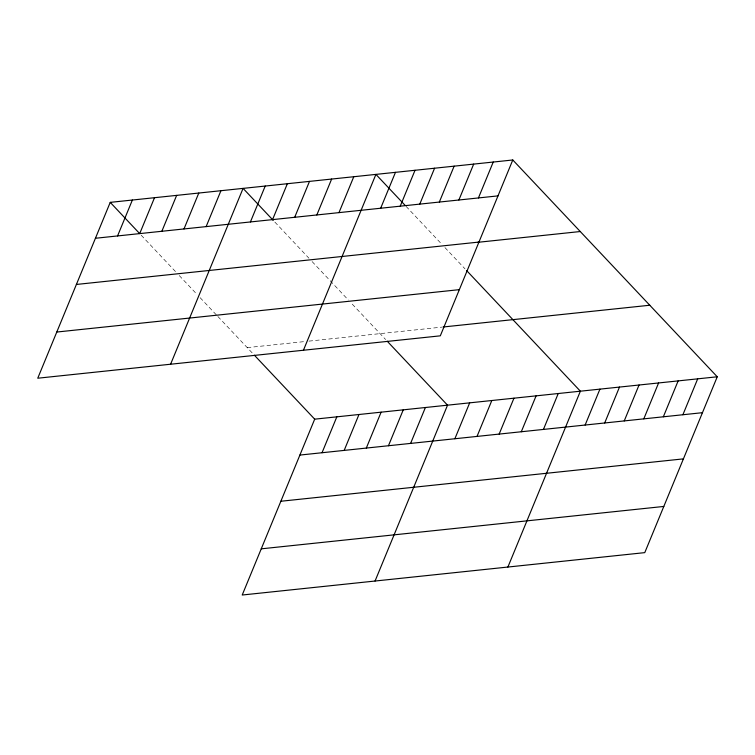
<?xml version="1.0" encoding="UTF-8"?>
<svg xmlns="http://www.w3.org/2000/svg" width="755" height="755" viewBox="0 0 755 755"><rect width="100%" height="100%" fill="white"/><g stroke="black" fill="none" stroke-linecap="round" stroke-linejoin="round"><path stroke-width="0.57" stroke-dasharray="3.77 2.83" d="M247.225 347.621L304.322 341.609M308.984 341.118L441.826 327.132M406.086 206.379L441.807 244.252M444.931 247.574L465.014 268.865M274.829 222.046L308.955 258.238M312.089 261.56L348.395 300.056M352.255 304.152L385.626 339.523M141.185 235.192L176.906 273.074M179.246 275.547L197.017 294.384M200.103 297.659L217.1 315.684M217.874 316.496L252.774 353.51"/><path stroke-width="1.13" d="M512.787 159.984L110.23 202.368L37.75 378.217L440.307 335.833L512.787 159.984L717.25 376.783L644.77 552.632L242.213 595.015L314.693 419.167L717.25 376.783M117.572 235.938L132.37 200.037M139.713 233.606L154.511 197.706M161.853 231.275L176.651 195.375M183.994 228.944L198.791 193.044M206.134 226.613L220.932 190.713M170.592 364.231L243.072 188.382L273.234 220.366M250.415 221.951L265.213 186.051M272.555 219.62L287.353 183.72M294.695 217.289L309.493 181.389M316.836 214.958L331.634 179.058M338.976 212.627L353.774 176.727M303.434 350.245L375.914 174.396L405.284 205.539M380.671 208.238L395.469 172.338M400.225 206.181L415.023 170.281M419.78 204.124L434.578 168.214M322.036 452.736L336.834 416.836M439.334 202.066L454.132 166.157M344.176 450.405L358.974 414.504M458.88 200.009L473.678 164.099M366.317 448.074L381.115 412.173M478.434 197.942L493.232 162.042M388.457 445.743L403.255 409.842M410.597 443.411L425.395 407.511M375.056 581.029L447.536 405.18L387.211 341.213M454.878 438.749L469.676 402.849M477.018 436.418L491.816 400.518M499.159 434.087L513.957 398.187M521.299 431.756L536.097 395.856M543.44 429.425L558.238 393.525M507.898 567.043L580.378 391.194L466.562 270.507M585.134 425.037L599.932 389.127M604.689 422.979L619.487 387.07M624.243 420.922L639.041 385.012M643.798 418.855L658.596 382.955M663.343 416.798L678.141 380.898M682.898 414.74L697.695 378.84M95.432 238.269L497.989 195.885M76.397 284.456L478.953 242.072M477.896 242.308L580.255 231.53M56.785 332.04L459.342 289.656M442.987 327.009L649.781 305.237M299.895 455.067L702.452 412.683M280.86 501.254L683.417 458.87M261.249 548.838L663.805 506.445M110.23 202.368L139.599 233.512M254.369 355.199L314.693 419.167"/></g></svg>
